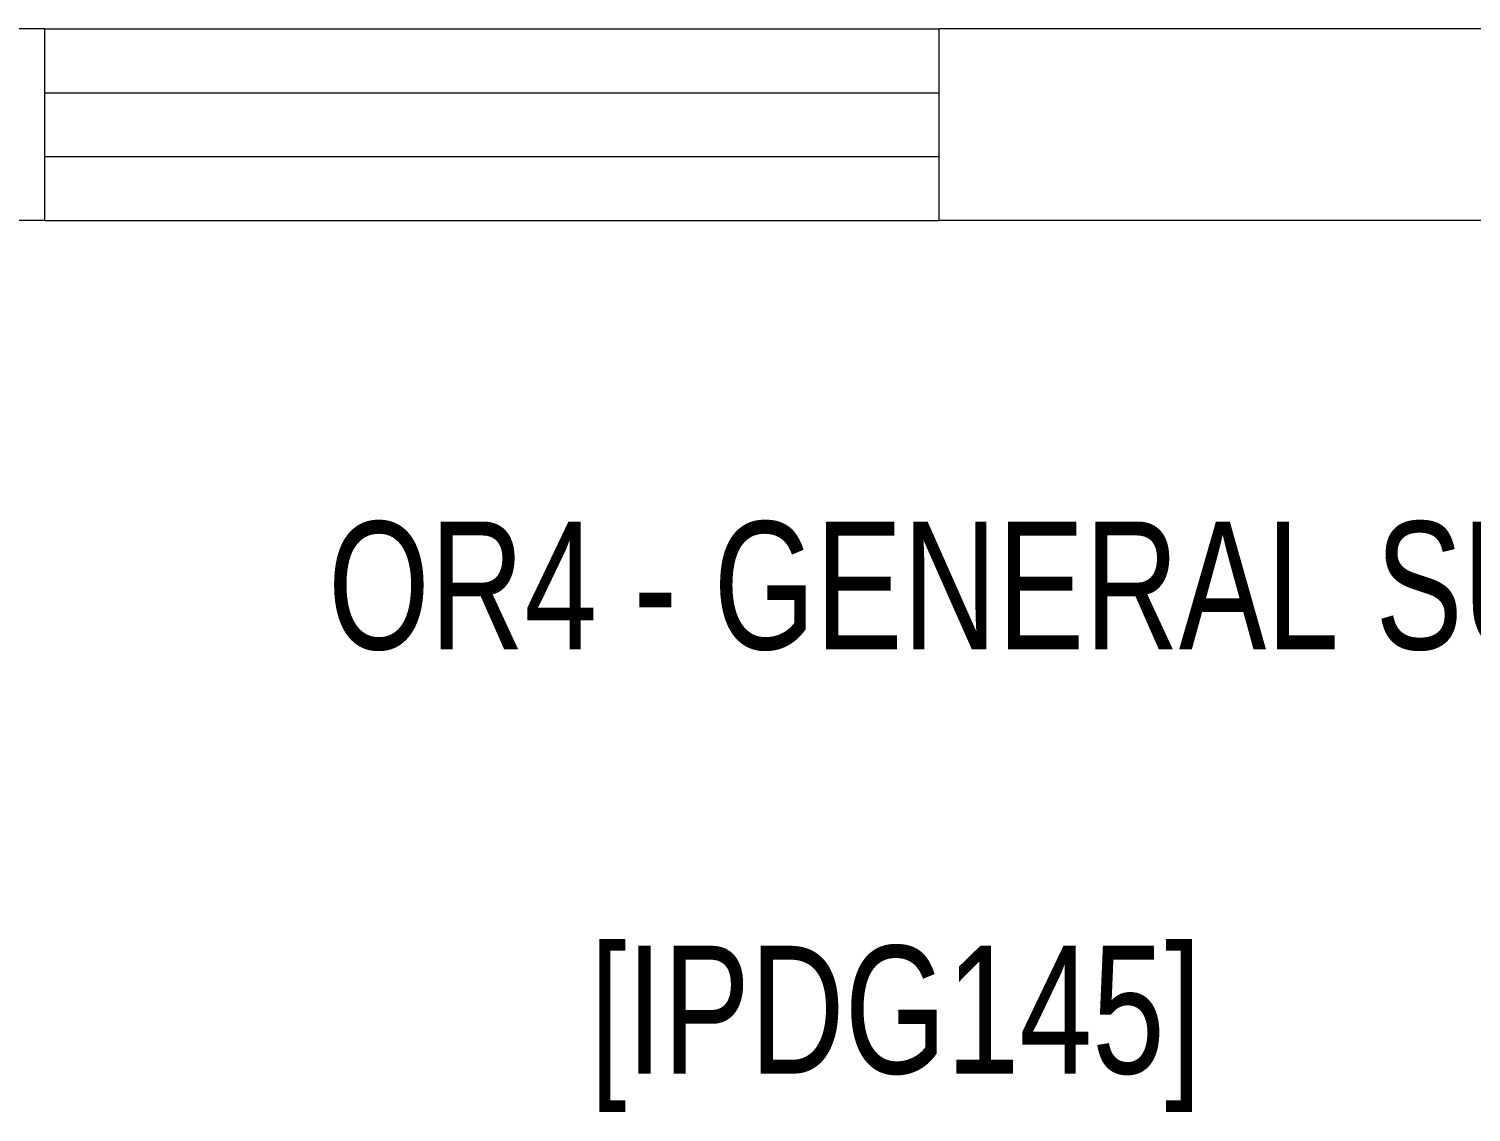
# Model space of a CAD drawing. Header units: metres. Extents: x -18745 to 220762, y -1579758 to -1356048.
# Drawn here: x 156936 to 158065, y -1399395 to -1398548 of the extents above; entities that cross this region are included whole.
import ezdxf

# ---------------------------------------------------------------- set-up
doc = ezdxf.new("R2010")
doc.units = ezdxf.units.M
doc.layers.get('0').update_dxf_attribs({"lineweight": 0})
for name, color, linetype, lineweight in [('A-100 - Copy$0$72_EGR_BASE_TEXT', 8, 'Continuous', 0), ('A-100 - Copy$0$A-GENM', 8, 'Continuous', 0), ('A-100 - Copy$0$Aluminum', 8, 'Continuous', 0), ('A-100 - Copy$0$Walls', 8, 'Continuous', 0)]:
    doc.layers.add(name, color=color, linetype=linetype, lineweight=lineweight)
doc.styles.add('A-100 - Copy$0$X3G_ENTITY_2587EA', font='swisscl.ttf', dxfattribs={"height": 200})

# ---------------------------------------------------------------- blocks, each defined once
blk = doc.blocks.new('A-100 - Copy')
at = {"layer": 'A-100 - Copy$0$A-GENM', "ltscale": 10}
for p, q in [((157573.3, -1398547.7, 0), (157573.3, -1398547.7, 0)), ((157623.3, -1398547.7, 0), (157623.3, -1398547.7, 0))]:
    blk.add_line(p, q, dxfattribs=at)
at = {"layer": 'A-100 - Copy$0$Aluminum'}
for p, q in [((156948.3, -1398547.7, 0), (157648.3, -1398547.7, 0)), ((156948.3, -1398597.7, 0), (157648.3, -1398597.7, 0)), ((156948.3, -1398647.7, 0), (157648.3, -1398647.7, 0)), ((156948.3, -1398697.7, 0), (157648.3, -1398697.7, 0))]:
    blk.add_line(p, q, dxfattribs=at)
at = {"layer": 'A-100 - Copy$0$Walls', "ltscale": 10}
for p, q in [((156948.3, -1398547.7, 0), (149898.3, -1398547.7, 0)), ((156948.3, -1398697.7, 0), (156948.3, -1398547.7, 0)), ((157648.3, -1398697.7, 0), (157648.3, -1398547.7, 0)), ((159048.3, -1398547.7, 0), (157648.3, -1398547.7, 0)), ((156948.3, -1398697.7, 0), (151448.3, -1398697.7, 0)), ((159048.3, -1398697.7, 0), (157648.3, -1398697.7, 0))]:
    blk.add_line(p, q, dxfattribs=at)
at = {"layer": 'A-100 - Copy$0$72_EGR_BASE_TEXT', "char_height": 100, "attachment_point": 2, "style": 'A-100 - Copy$0$X3G_ENTITY_2587EA'}
for s, insert in [('OR4 - GENERAL SURGERY', (157833.3, -1398933.3)), ('[IPDG145]', (157614.3, -1399265.3))]:
    blk.add_mtext(s, dxfattribs=dict(at, insert=insert))

msp = doc.modelspace()

# ---------------------------------------------------------------- block references
msp.add_blockref('A-100 - Copy', (0, 0))

doc.saveas('drawing.dxf')
